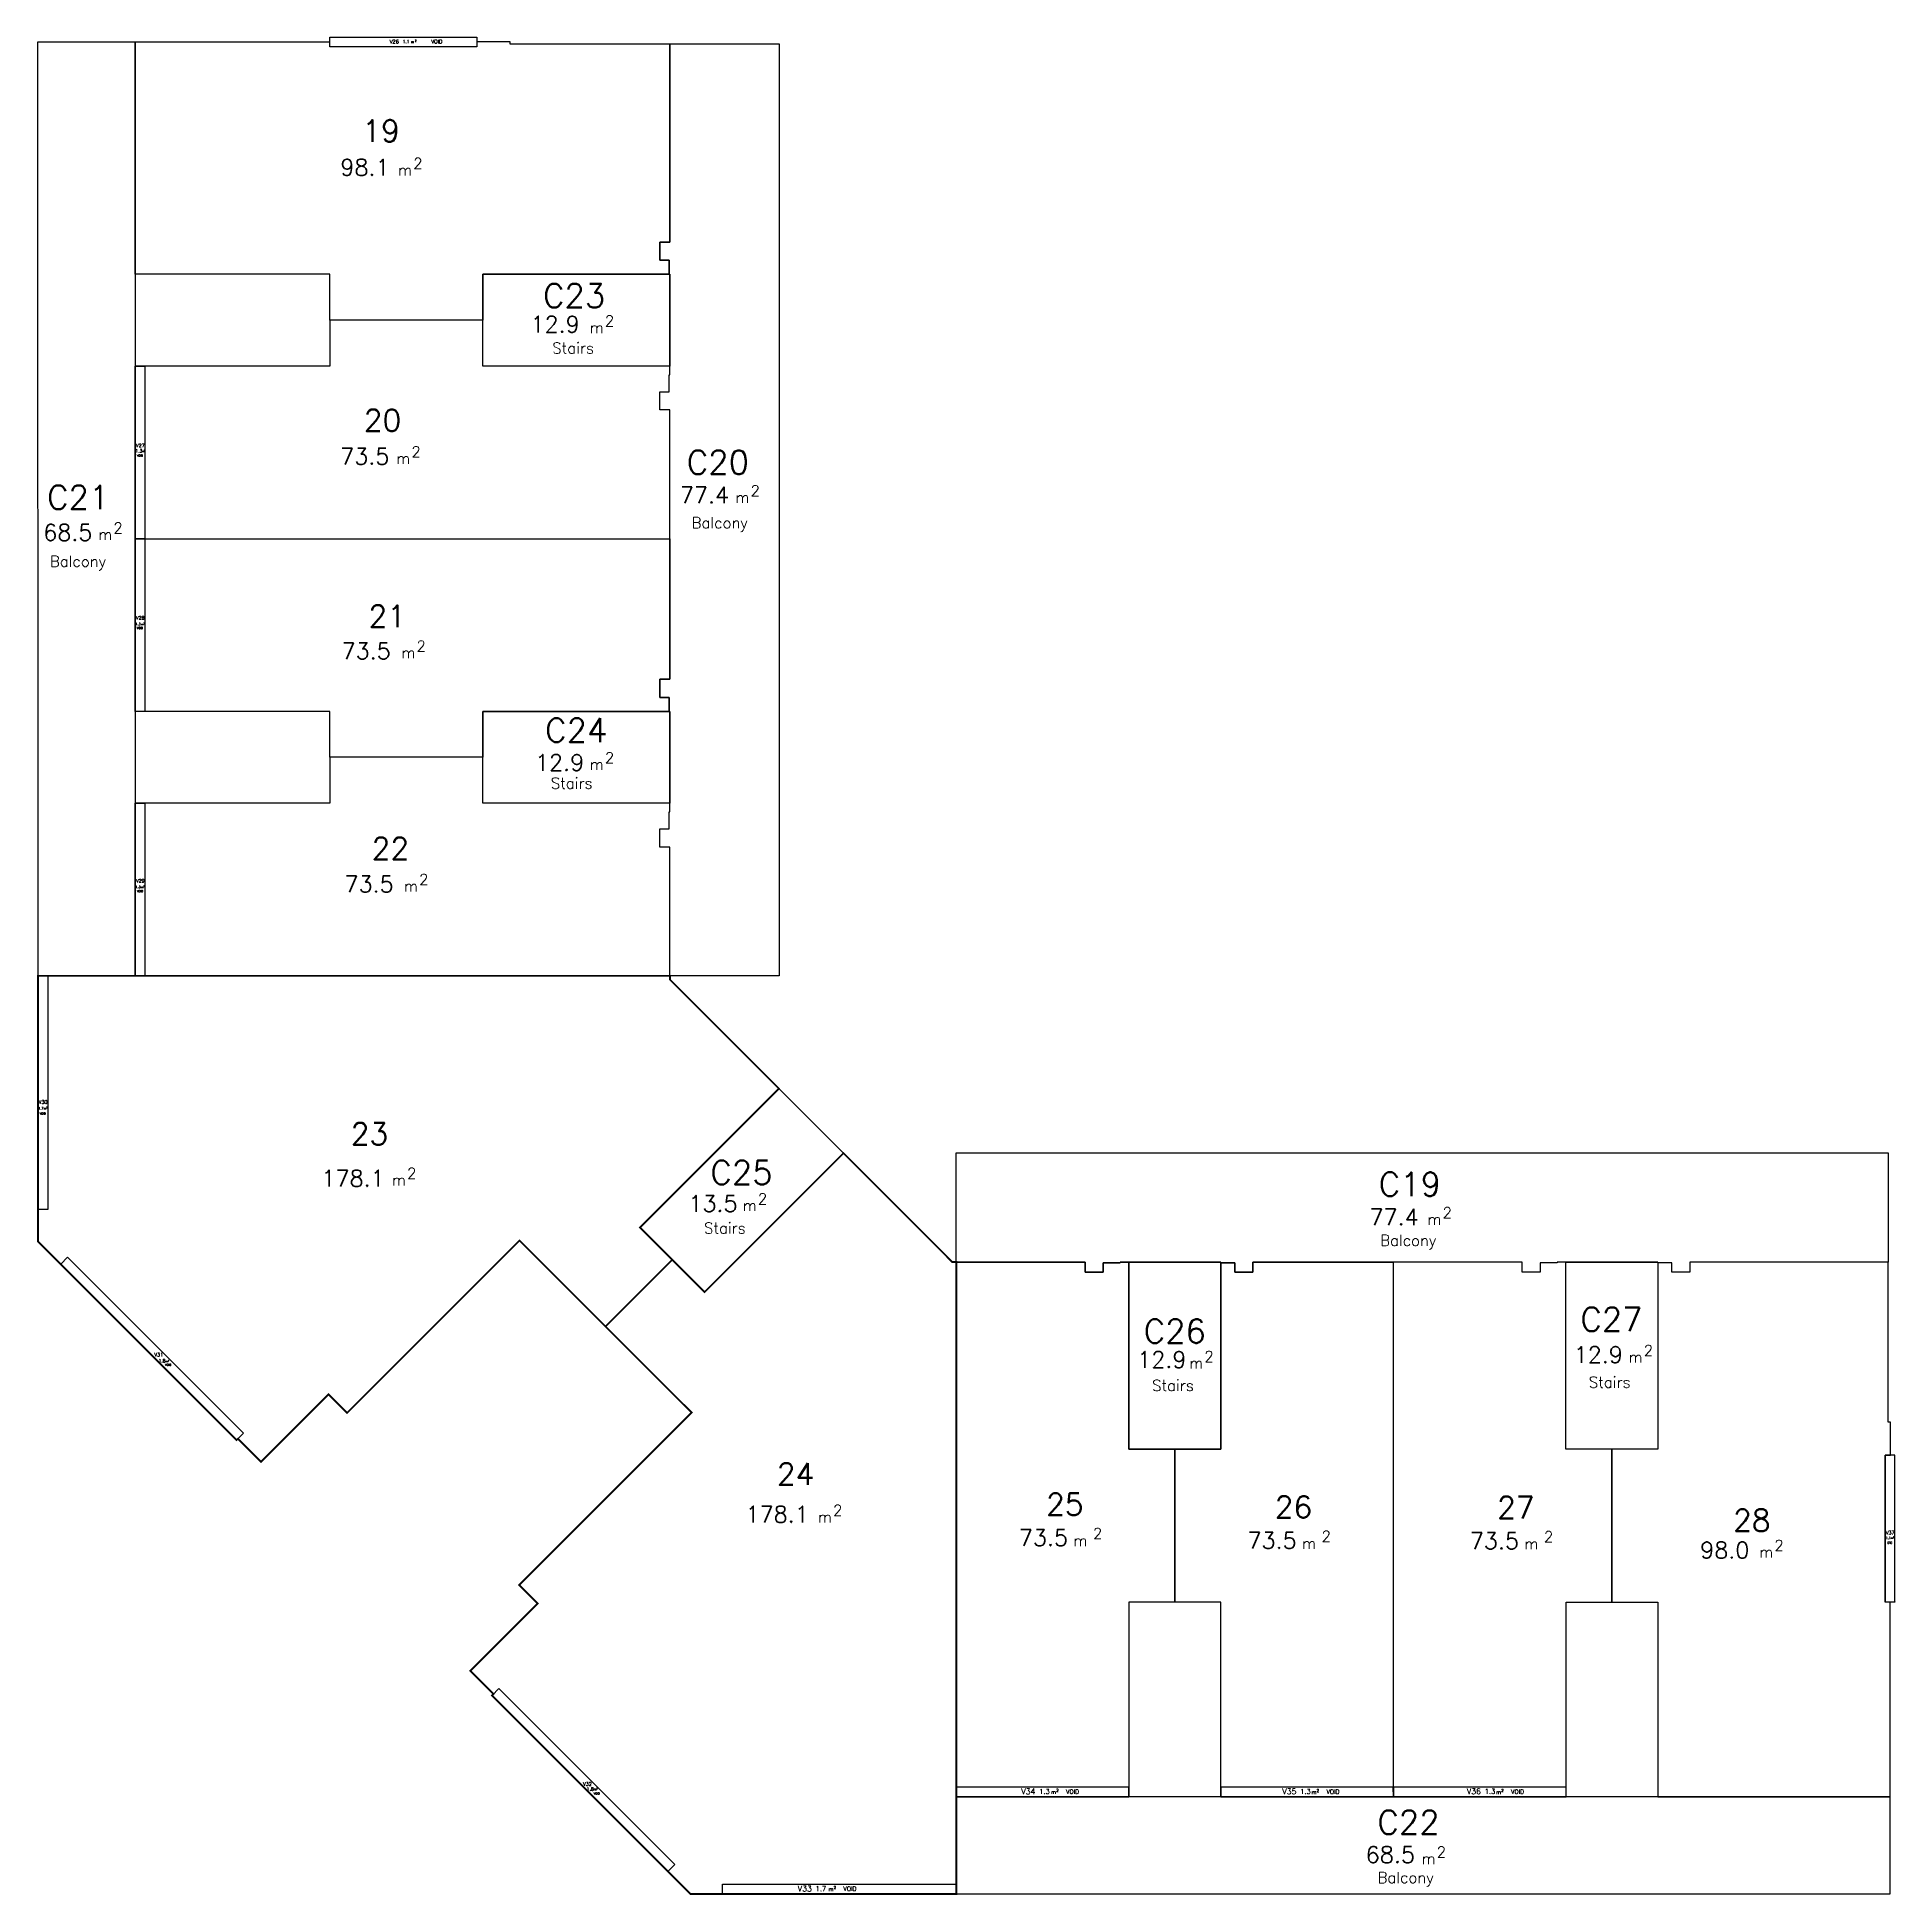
# Model space of a CAD drawing. Header units: metres. Extents: x 2071890.4 to 2071941.4, y 5168605.5 to 5168656.5.
import ezdxf
from ezdxf.enums import TextEntityAlignment as Align
from ezdxf.lldxf.tags import DXFTag

# ---------------------------------------------------------------- set-up
doc = ezdxf.new("R2010")
doc.units = ezdxf.units.M
for name, color, linetype in [('COMMON', 210, 'Continuous'), ('COMMON_AREA', 240, 'Continuous'), ('COMMON_NO', 50, 'Continuous'), ('ISP6_23', 1, 'Continuous'), ('ISP6_24', 1, 'Continuous'), ('M2', 7, 'Continuous'), ('PARCEL', 140, 'Continuous'), ('PARCEL_AREA', 10, 'Continuous'), ('PARCEL_NO', 50, 'Continuous'), ('TEXT', 7, 'Continuous'), ('VOID', 3, 'DASHED2'), ('VOID_AREA', 142, 'Continuous'), ('VOID_NO', 140, 'Continuous'), ('VOID_TYPE', 2, 'Continuous')]:
    doc.layers.add(name, color=color, linetype=linetype)
doc.styles.add('ROMANS', font='romans')
tags = doc.linetypes.add('DASHED2', pattern=[4, 2, -2]).pattern_tags.tags
tags[6:7] = [DXFTag(74, 4), DXFTag(75, 0), DXFTag(340, '0'), DXFTag(46, 1.0), DXFTag(50, 0.0), DXFTag(44, 0.0), DXFTag(45, 0.0)]
tags[4:5] = [DXFTag(74, 4), DXFTag(75, 0), DXFTag(340, '0'), DXFTag(46, 1.0), DXFTag(50, 0.0), DXFTag(44, 0.0), DXFTag(45, 0.0)]

msp = doc.modelspace()

# ---------------------------------------------------------------- linework, layer by layer
at = {"layer": 'COMMON'}
for points, elevation in [([(2071893.122, 5168630.756), (2071890.452, 5168630.756), (2071890.444, 5168656.396), (2071893.12, 5168656.397), (2071893.122, 5168630.756)], 9), ([(2071907.802, 5168656.346), (2071910.802, 5168656.346), (2071910.802, 5168630.756), (2071907.802, 5168630.756), (2071907.802, 5168634.291), (2071907.527, 5168634.291), (2071907.527, 5168634.791), (2071907.777, 5168634.791), (2071907.777, 5168635.256), (2071907.802, 5168635.256), (2071907.802, 5168638.016), (2071907.777, 5168638.016), (2071907.777, 5168638.401), (2071907.527, 5168638.401), (2071907.527, 5168638.901), (2071907.802, 5168638.901), (2071907.802, 5168646.291), (2071907.527, 5168646.291), (2071907.527, 5168646.791), (2071907.777, 5168646.791), (2071907.777, 5168647.256), (2071907.802, 5168647.256), (2071907.802, 5168650.016), (2071907.777, 5168650.016), (2071907.777, 5168650.401), (2071907.527, 5168650.401), (2071907.527, 5168650.901), (2071907.802, 5168650.901), (2071907.802, 5168656.346)], 9), ([(2071902.662, 5168650.016), (2071907.802, 5168650.016), (2071907.802, 5168647.496), (2071902.662, 5168647.496), (2071902.662, 5168650.016)], 9), ([(2071902.662, 5168638.016), (2071907.802, 5168638.016), (2071907.802, 5168635.497), (2071902.662, 5168635.497), (2071902.662, 5168638.016)], 9), ([(2071906.976, 5168623.845), (2071910.791, 5168627.66), (2071912.566, 5168625.885), (2071908.751, 5168622.07), (2071906.976, 5168623.845)], 13), ([(2071915.662, 5168622.896), (2071915.662, 5168625.896), (2071941.252, 5168625.896), (2071941.252, 5168622.896), (2071935.807, 5168622.896), (2071935.807, 5168622.621), (2071935.307, 5168622.621), (2071935.307, 5168622.871), (2071934.921, 5168622.871), (2071934.921, 5168622.896), (2071932.162, 5168622.896), (2071932.162, 5168622.871), (2071931.697, 5168622.871), (2071931.697, 5168622.621), (2071931.197, 5168622.621), (2071931.197, 5168622.896), (2071923.807, 5168622.896), (2071923.807, 5168622.621), (2071923.307, 5168622.621), (2071923.307, 5168622.871), (2071922.922, 5168622.871), (2071922.922, 5168622.896), (2071920.162, 5168622.896), (2071920.162, 5168622.871), (2071919.697, 5168622.871), (2071919.697, 5168622.621), (2071919.197, 5168622.621), (2071919.197, 5168622.896), (2071915.662, 5168622.896)], 9), ([(2071920.402, 5168622.896), (2071922.922, 5168622.896), (2071922.922, 5168617.756), (2071920.402, 5168617.756), (2071920.402, 5168622.896)], 9), ([(2071932.402, 5168622.896), (2071934.921, 5168622.896), (2071934.921, 5168617.756), (2071932.402, 5168617.756), (2071932.402, 5168622.896)], 9), ([(2071915.662, 5168605.546), (2071941.302, 5168605.546), (2071941.302, 5168608.216), (2071915.662, 5168608.216), (2071915.662, 5168605.546)], 9)]:
    msp.add_lwpolyline(points, close=True, dxfattribs=dict(at, elevation=elevation))
at = {"layer": 'ISP6_23', "const_width": 0.05, "elevation": 9}
msp.add_lwpolyline([(2071890.452, 5168630.756), (2071907.802, 5168630.756), (2071907.802, 5168630.649), (2071910.791, 5168627.66), (2071906.976, 5168623.845), (2071907.863, 5168622.958), (2071906.032, 5168621.126), (2071903.67, 5168623.488), (2071898.936, 5168618.754), (2071898.427, 5168619.263), (2071896.573, 5168617.41), (2071895.939, 5168618.044), (2071895.904, 5168618.009), (2071891.073, 5168622.84), (2071890.452, 5168623.46), (2071890.452, 5168624.338), (2071890.452, 5168630.756)], close=True, dxfattribs=at)
at = {"layer": 'ISP6_24', "const_width": 0.05, "elevation": 13}
msp.add_lwpolyline([(2071912.566, 5168625.885), (2071915.554, 5168622.896), (2071915.662, 5168622.896), (2071915.662, 5168605.546), (2071908.366, 5168605.546), (2071902.916, 5168610.996), (2071902.956, 5168611.036), (2071902.32, 5168611.672), (2071904.169, 5168613.521), (2071903.66, 5168614.03), (2071908.394, 5168618.765), (2071906.032, 5168621.126), (2071907.863, 5168622.958), (2071908.751, 5168622.07), (2071912.566, 5168625.885)], dxfattribs=at)
at = {"layer": 'PARCEL'}
for points, elevation in [([(2071893.122, 5168650.016), (2071893.12, 5168656.397), (2071898.467, 5168656.399), (2071898.467, 5168656.527), (2071902.502, 5168656.527), (2071902.502, 5168656.404), (2071903.402, 5168656.404), (2071903.402, 5168656.346), (2071907.802, 5168656.346), (2071907.802, 5168650.901), (2071907.527, 5168650.901), (2071907.527, 5168650.401), (2071907.777, 5168650.401), (2071907.777, 5168650.016), (2071902.662, 5168650.016), (2071902.662, 5168648.756), (2071898.462, 5168648.756), (2071898.462, 5168650.016), (2071893.122, 5168650.016)], 9), ([(2071893.122, 5168647.497), (2071893.122, 5168642.756), (2071907.802, 5168642.756), (2071907.802, 5168646.291), (2071907.527, 5168646.291), (2071907.527, 5168646.791), (2071907.777, 5168646.791), (2071907.777, 5168647.256), (2071907.802, 5168647.256), (2071907.802, 5168647.496), (2071902.662, 5168647.497), (2071902.662, 5168648.756), (2071898.462, 5168648.756), (2071898.462, 5168647.497), (2071893.122, 5168647.497)], 9), ([(2071893.122, 5168642.756), (2071907.802, 5168642.756), (2071907.802, 5168638.901), (2071907.527, 5168638.901), (2071907.527, 5168638.401), (2071907.777, 5168638.401), (2071907.777, 5168638.016), (2071902.662, 5168638.016), (2071902.662, 5168636.756), (2071898.462, 5168636.756), (2071898.462, 5168638.016), (2071893.122, 5168638.016), (2071893.122, 5168642.756)], 9), ([(2071893.122, 5168635.497), (2071893.122, 5168630.756), (2071907.802, 5168630.756), (2071907.802, 5168634.291), (2071907.527, 5168634.291), (2071907.527, 5168634.791), (2071907.777, 5168634.791), (2071907.777, 5168635.256), (2071907.802, 5168635.256), (2071907.802, 5168635.497), (2071902.662, 5168635.497), (2071902.662, 5168636.756), (2071898.462, 5168636.756), (2071898.462, 5168635.497), (2071893.122, 5168635.497)], 9), ([(2071890.452, 5168630.756), (2071907.802, 5168630.756), (2071907.802, 5168630.649), (2071910.791, 5168627.66), (2071906.976, 5168623.845), (2071907.863, 5168622.958), (2071906.032, 5168621.126), (2071903.67, 5168623.488), (2071898.936, 5168618.754), (2071898.427, 5168619.263), (2071896.573, 5168617.41), (2071895.939, 5168618.044), (2071895.904, 5168618.009), (2071891.073, 5168622.84), (2071890.452, 5168623.46), (2071890.452, 5168624.338), (2071890.452, 5168630.756)], 13), ([(2071902.32, 5168611.672), (2071904.169, 5168613.521), (2071903.66, 5168614.03), (2071908.394, 5168618.765), (2071906.032, 5168621.126), (2071907.863, 5168622.958), (2071908.751, 5168622.07), (2071912.566, 5168625.885), (2071915.554, 5168622.896), (2071915.662, 5168622.896), (2071915.662, 5168605.546), (2071909.244, 5168605.546), (2071908.366, 5168605.546), (2071907.747, 5168606.165), (2071902.916, 5168610.996), (2071902.956, 5168611.036), (2071902.32, 5168611.672)], 13), ([(2071920.402, 5168608.216), (2071915.662, 5168608.216), (2071915.662, 5168622.896), (2071919.197, 5168622.896), (2071919.197, 5168622.621), (2071919.697, 5168622.621), (2071919.697, 5168622.871), (2071920.162, 5168622.871), (2071920.162, 5168622.896), (2071920.402, 5168622.896), (2071920.402, 5168617.756), (2071921.662, 5168617.756), (2071921.662, 5168613.554), (2071920.402, 5168613.556), (2071920.402, 5168608.216)], 9), ([(2071922.922, 5168608.216), (2071922.922, 5168613.554), (2071921.662, 5168613.554), (2071921.662, 5168617.756), (2071922.922, 5168617.756), (2071922.922, 5168622.871), (2071923.307, 5168622.871), (2071923.307, 5168622.621), (2071923.807, 5168622.621), (2071923.807, 5168622.896), (2071927.662, 5168622.896), (2071927.661, 5168608.216), (2071922.922, 5168608.216)], 9), ([(2071927.661, 5168608.216), (2071932.403, 5168608.216), (2071932.403, 5168613.554), (2071933.661, 5168613.556), (2071933.661, 5168617.756), (2071932.402, 5168617.756), (2071932.402, 5168622.896), (2071932.161, 5168622.896), (2071932.161, 5168622.871), (2071931.696, 5168622.871), (2071931.696, 5168622.621), (2071931.196, 5168622.621), (2071931.196, 5168622.896), (2071927.661, 5168622.896), (2071927.661, 5168608.216)], 9), ([(2071934.922, 5168608.216), (2071941.301, 5168608.216), (2071941.301, 5168613.561), (2071941.165, 5168613.561), (2071941.165, 5168617.596), (2071941.309, 5168617.596), (2071941.309, 5168618.496), (2071941.251, 5168618.496), (2071941.251, 5168622.896), (2071935.806, 5168622.896), (2071935.806, 5168622.621), (2071935.306, 5168622.621), (2071935.306, 5168622.871), (2071934.921, 5168622.871), (2071934.921, 5168617.756), (2071933.661, 5168617.756), (2071933.661, 5168613.556), (2071934.921, 5168613.556), (2071934.921, 5168608.216)], 9)]:
    msp.add_lwpolyline(points, close=True, dxfattribs=dict(at, elevation=elevation))
at = {"layer": 'VOID', "linetype": 'Continuous'}
for points, elevation in [([(2071898.467, 5168656.527), (2071902.502, 5168656.527), (2071902.502, 5168656.261), (2071898.467, 5168656.262), (2071898.467, 5168656.527)], 10), ([(2071893.122, 5168647.496), (2071893.387, 5168647.496), (2071893.387, 5168642.756), (2071893.122, 5168642.756), (2071893.122, 5168647.496)], 10), ([(2071893.122, 5168642.756), (2071893.387, 5168642.756), (2071893.387, 5168638.016), (2071893.122, 5168638.016), (2071893.122, 5168642.756)], 10), ([(2071893.122, 5168635.497), (2071893.387, 5168635.497), (2071893.387, 5168630.756), (2071893.122, 5168630.756), (2071893.122, 5168635.497)], 10), ([(2071890.452, 5168630.756), (2071890.717, 5168630.756), (2071890.717, 5168624.338), (2071890.452, 5168624.338), (2071890.452, 5168630.756)], 14), ([(2071891.073, 5168622.84), (2071891.26, 5168623.027), (2071896.091, 5168618.196), (2071895.904, 5168618.009), (2071891.073, 5168622.84)], 14), ([(2071941.432, 5168613.561), (2071941.432, 5168617.596), (2071941.165, 5168617.596), (2071941.167, 5168613.562), (2071941.432, 5168613.562)], 10), ([(2071902.916, 5168610.996), (2071903.103, 5168611.183), (2071907.934, 5168606.352), (2071907.747, 5168606.165), (2071902.916, 5168610.996)], 14), ([(2071920.403, 5168608.216), (2071920.402, 5168608.481), (2071915.662, 5168608.481), (2071915.662, 5168608.216), (2071920.403, 5168608.216)], 10), ([(2071927.663, 5168608.216), (2071927.662, 5168608.481), (2071922.922, 5168608.481), (2071922.922, 5168608.216), (2071927.663, 5168608.216)], 10), ([(2071932.403, 5168608.216), (2071932.403, 5168608.481), (2071927.663, 5168608.481), (2071927.663, 5168608.216), (2071932.403, 5168608.216)], 10), ([(2071909.244, 5168605.811), (2071915.662, 5168605.811), (2071915.662, 5168605.546), (2071909.244, 5168605.546), (2071909.244, 5168605.811)], 14)]:
    msp.add_lwpolyline(points, close=True, dxfattribs=dict(at, elevation=elevation))

# ---------------------------------------------------------------- texts
at = {"layer": 'COMMON_AREA', "style": 'ROMANS'}
for s, p in [('12.9', (2071904.647, 5168648.42, 9)), ('77.4', (2071908.75, 5168643.734, 9)), ('68.5', (2071891.269, 5168642.702, 9)), ('12.9', (2071904.772, 5168636.386, 9)), ('13.5', (2071908.982, 5168624.277, 13)), ('77.4', (2071927.682, 5168623.909, 9)), ('12.9', (2071921.305, 5168619.992, 9)), ('12.9', (2071933.29, 5168620.126, 9)), ('68.5', (2071927.58, 5168606.401, 9))]:
    msp.add_text(s, height=0.45, dxfattribs=at).set_placement(p, align=Align.CENTER)
at = {"layer": 'COMMON_NO', "style": 'ROMANS'}
for s, p in [('C23', (2071905.169, 5168649.103, 9)), ('C20', (2071909.118, 5168644.529, 9)), ('C21', (2071891.554, 5168643.566, 9)), ('C24', (2071905.23, 5168637.172, 9)), ('C25', (2071909.767, 5168625.027, 13)), ('C19', (2071928.117, 5168624.706, 9)), ('C27', (2071933.653, 5168620.994, 9)), ('C26', (2071921.662, 5168620.67, 9)), ('C22', (2071928.08, 5168607.188, 9))]:
    msp.add_text(s, height=0.6533, dxfattribs=at).set_placement(p, align=Align.CENTER)
at = {"layer": 'M2', "style": 'ROMANS'}
for s, p in [('2', (2071900.88, 5168652.91, 9)), ('m', (2071900.528, 5168652.73, 9)), ('m', (2071905.79, 5168648.404, 9)), ('2', (2071906.142, 5168648.584, 9)), ('m', (2071900.478, 5168644.812, 9)), ('2', (2071900.83, 5168644.992, 9)), ('m', (2071909.791, 5168643.741, 9)), ('2', (2071910.142, 5168643.921, 9)), ('m', (2071892.298, 5168642.723, 9)), ('2', (2071892.65, 5168642.902, 9)), ('2', (2071900.971, 5168639.656, 9)), ('m', (2071900.619, 5168639.477, 9)), ('2', (2071906.143, 5168636.591, 9)), ('m', (2071905.791, 5168636.412, 9)), ('m', (2071900.69, 5168633.07, 9)), ('2', (2071901.042, 5168633.25, 9)), ('m', (2071900.358, 5168625.002, 13)), ('2', (2071900.71, 5168625.181, 13)), ('m', (2071909.992, 5168624.301, 13)), ('2', (2071910.344, 5168624.48, 13)), ('m', (2071928.791, 5168623.92, 9)), ('2', (2071929.143, 5168624.1, 9)), ('2', (2071922.601, 5168620.15, 9)), ('2', (2071934.664, 5168620.317, 9)), ('m', (2071922.249, 5168619.97, 9)), ('m', (2071934.312, 5168620.137, 9)), ('m', (2071912.055, 5168615.749, 13)), ('2', (2071912.407, 5168615.929, 13)), ('2', (2071919.543, 5168615.292, 9)), ('2', (2071925.821, 5168615.216, 9)), ('2', (2071931.925, 5168615.204, 9)), ('m', (2071919.07, 5168615.099, 9)), ('m', (2071925.347, 5168615.022, 9)), ('m', (2071931.451, 5168615.01, 9)), ('m', (2071937.899, 5168614.784, 9)), ('2', (2071938.251, 5168614.963, 9)), ('2', (2071928.981, 5168606.547, 9)), ('m', (2071928.629, 5168606.367, 9))]:
    msp.add_text(s, height=0.3, dxfattribs=at).set_placement(p, align=Align.CENTER)
at = {"layer": 'PARCEL_AREA', "style": 'ROMANS'}
for s, p in [('98.1', (2071899.428, 5168652.727, 9)), ('73.5', (2071899.422, 5168644.795, 9)), ('73.5', (2071899.461, 5168639.451, 9)), ('73.5', (2071899.541, 5168633.049, 9)), ('178.1', (2071899.1, 5168624.969, 13)), ('178.1', (2071910.744, 5168615.744, 13)), ('73.5', (2071918.055, 5168615.104, 9)), ('73.5', (2071924.332, 5168615.028, 9)), ('73.5', (2071930.436, 5168615.016, 9)), ('98.0', (2071936.762, 5168614.761, 9))]:
    msp.add_text(s, height=0.45, dxfattribs=at).set_placement(p, align=Align.CENTER)
at = {"layer": 'PARCEL_NO', "style": 'ROMANS'}
for s, p in [('19', (2071899.87, 5168653.655, 9)), ('20', (2071899.91, 5168645.706, 9)), ('21', (2071900.04, 5168640.331, 9)), ('22', (2071900.126, 5168633.952, 9)), ('23', (2071899.552, 5168626.116, 13)), ('24', (2071911.252, 5168616.775, 13)), ('25', (2071918.643, 5168615.946, 9)), ('26', (2071924.92, 5168615.87, 9)), ('27', (2071931.025, 5168615.858, 9)), ('28', (2071937.505, 5168615.507, 9))]:
    msp.add_text(s, height=0.6, dxfattribs=at).set_placement(p, align=Align.CENTER)
at = {"layer": 'TEXT', "style": 'ROMANS'}
for s, height, p in [('m', 0.0665, (2071900.733, 5168656.365, 9)), ('2', 0.0509, (2071900.819, 5168656.403, 9)), ('Stairs', 0.3, (2071905.142, 5168647.84, 9)), ('m', 0.043, (2071893.337, 5168645.129, 9)), ('2', 0.0329, (2071893.37, 5168645.16, 9)), ('Balcony', 0.3, (2071909.169, 5168643.044, 9)), ('Balcony', 0.3, (2071891.55, 5168641.986, 9)), ('m', 0.0503, (2071893.314, 5168640.381, 9)), ('2', 0.0385, (2071893.365, 5168640.414, 9)), ('Stairs', 0.3, (2071905.103, 5168635.893, 9)), ('m', 0.0503, (2071893.315, 5168633.161, 9)), ('2', 0.0385, (2071893.366, 5168633.194, 9)), ('m', 0.0492, (2071890.64, 5168627.088, 13)), ('2', 0.0377, (2071890.691, 5168627.118, 13)), ('Stairs', 0.3, (2071909.308, 5168623.679, 13)), ('Balcony', 0.3, (2071928.073, 5168623.34, 9)), ('m', 0.0466, (2071893.99, 5168620.143, 13)), ('2', 0.0362, (2071894.035, 5168620.17, 13)), ('Stairs', 0.3, (2071921.611, 5168619.358, 9)), ('Stairs', 0.3, (2071933.603, 5168619.446, 9)), ('m', 0.0465, (2071941.35, 5168615.292, 9)), ('2', 0.0356, (2071941.399, 5168615.321, 9)), ('m', 0.0665, (2071905.745, 5168608.384, 13)), ('2', 0.0419, (2071905.801, 5168608.425, 13)), ('m', 0.102, (2071918.336, 5168608.292, 9)), ('2', 0.0779, (2071918.441, 5168608.35, 9)), ('m', 0.102, (2071925.486, 5168608.287, 9)), ('2', 0.0779, (2071925.591, 5168608.345, 9)), ('m', 0.102, (2071930.554, 5168608.289, 9)), ('2', 0.0779, (2071930.658, 5168608.347, 9)), ('Balcony', 0.3, (2071928.001, 5168605.846, 9)), ('m', 0.102, (2071912.224, 5168605.625, 13)), ('2', 0.0779, (2071912.329, 5168605.683, 13))]:
    msp.add_text(s, height=height, dxfattribs=at).set_placement(p, align=Align.CENTER)
at = {"layer": 'VOID_AREA', "style": 'ROMANS'}
for s, height, p in [('1.1', 0.0887, (2071900.557, 5168656.362, 9)), ('1.3', 0.0887, (2071893.218, 5168645.126, 9)), ('1.3', 0.0671, (2071893.196, 5168640.383, 9)), ('1.3', 0.0671, (2071893.197, 5168633.163, 9)), ('1.7', 0.0656, (2071890.529, 5168627.087, 13)), ('1.8', 0.0874, (2071893.856, 5168620.142, 13)), ('1.1', 0.062, (2071941.252, 5168615.289, 9)), ('1.8', 0.0887, (2071905.612, 5168608.381, 13)), ('1.3', 0.1357, (2071918.085, 5168608.291, 9)), ('1.3', 0.1357, (2071925.251, 5168608.291, 9)), ('1.3', 0.1357, (2071930.316, 5168608.294, 9)), ('1.7', 0.1357, (2071911.946, 5168605.622, 13))]:
    msp.add_text(s, height=height, dxfattribs=at).set_placement(p, align=Align.CENTER)
at = {"layer": 'VOID_NO', "style": 'ROMANS'}
for s, height, p in [('V26', 0.1021, (2071900.232, 5168656.355, 9)), ('V27', 0.0956, (2071893.259, 5168645.269, 9)), ('V28', 0.0956, (2071893.257, 5168640.536, 9)), ('V29', 0.0956, (2071893.26, 5168633.313, 9)), ('V30', 0.0956, (2071890.589, 5168627.241, 13)), ('V31', 0.0956, (2071893.766, 5168620.305, 13)), ('V37', 0.0956, (2071941.303, 5168615.416, 9)), ('V32', 0.0956, (2071905.535, 5168608.517, 13)), ('V34', 0.1557, (2071917.642, 5168608.282, 11.921)), ('V35', 0.1557, (2071924.808, 5168608.283, 11.921)), ('V36', 0.1557, (2071929.874, 5168608.285, 11.921)), ('V33', 0.1557, (2071911.504, 5168605.613, 11.921))]:
    msp.add_text(s, height=height, dxfattribs=at).set_placement(p, align=Align.CENTER)
at = {"layer": 'VOID_TYPE', "style": 'ROMANS'}
for s, height, p in [('VOID', 0.1033, (2071901.4, 5168656.354, 9)), ('VOID', 0.0555, (2071893.248, 5168645.01, 9)), ('VOID', 0.0555, (2071893.246, 5168640.277, 9)), ('VOID', 0.0555, (2071893.25, 5168633.053, 9)), ('VOID', 0.0555, (2071890.578, 5168626.944, 13)), ('VOID', 0.0555, (2071894.024, 5168620.048, 13)), ('ETC', 0.0555, (2071941.292, 5168615.157, 9)), ('VOID', 0.0555, (2071905.79, 5168608.274, 13)), ('VOID', 0.1207, (2071918.855, 5168608.295, 9)), ('VOID', 0.1207, (2071926.005, 5168608.291, 9)), ('VOID', 0.1207, (2071931.073, 5168608.292, 9)), ('VOID', 0.1207, (2071912.743, 5168605.628, 13))]:
    msp.add_text(s, height=height, dxfattribs=at).set_placement(p, align=Align.CENTER)

doc.saveas('drawing.dxf')
